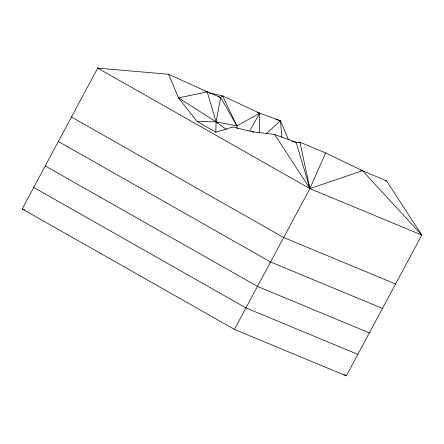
<?xml version="1.0" encoding="UTF-8"?>
<svg xmlns="http://www.w3.org/2000/svg" width="444" height="444" viewBox="0 0 444 444"><rect width="100%" height="100%" fill="white"/><g stroke="black" fill="none" stroke-linecap="round" stroke-linejoin="round"><path stroke-width="0.67" d="M253.874 132.134L232.884 127.012L215.862 132.162L216.056 121.85L220.657 97.419L222.544 95.865L259.746 113.192L280.48 120.74L288.545 139.916M259.235 132.867L259.746 113.192L257.082 112.454M292.063 141.32L296.087 142.285L299.894 142.224L325.63 152.908L309.906 188.606L234.415 329.393L22.2 208.919L97.691 68.132L168.592 74.265L207.231 91.841L220.657 97.419L236.896 125.885L237.296 128.599M234.415 329.393L346.309 375.868L421.8 235.081L386.591 180.974L362.509 170.696L325.63 152.908M249.589 130.986L259.746 113.192L236.896 125.885L216.056 121.85L197.036 121.478L178.532 97.913L168.592 74.265M266.184 133.799L280.48 120.74L275.829 119.397M217.471 123.365L216.056 121.85L207.231 91.841L178.532 97.913L216.056 121.85L226.534 129.576M298.507 142.313L299.894 142.224L309.906 188.606L421.8 235.081L362.509 170.696L360.522 170.146M361.127 170.646L362.509 170.696L309.906 188.606L97.691 68.132L99.717 68.57M251.859 131.652L274.697 134.504L296.087 142.285L309.906 188.606L274.697 134.504M385.248 180.808L386.591 180.974M205.877 91.547L207.231 91.841M99.018 68.515L97.691 68.132L99.717 68.581L97.691 68.132L98.968 68.665M209.046 92.868L222.544 95.865L236.896 125.885M217.971 96.781L220.657 97.419M97.691 68.132L99.689 68.687M395.576 283.982L283.688 237.512L71.467 117.038M382.467 308.436L270.574 261.96L58.358 141.492M369.353 332.889L257.464 286.413L45.244 165.939M22.2 208.919L24.759 209.984M357.831 354.379L245.943 307.903L33.722 187.429M197.036 121.478L215.862 132.162M343.9 374.497L346.309 375.868M280.48 120.74L281.84 137.24"/></g></svg>
